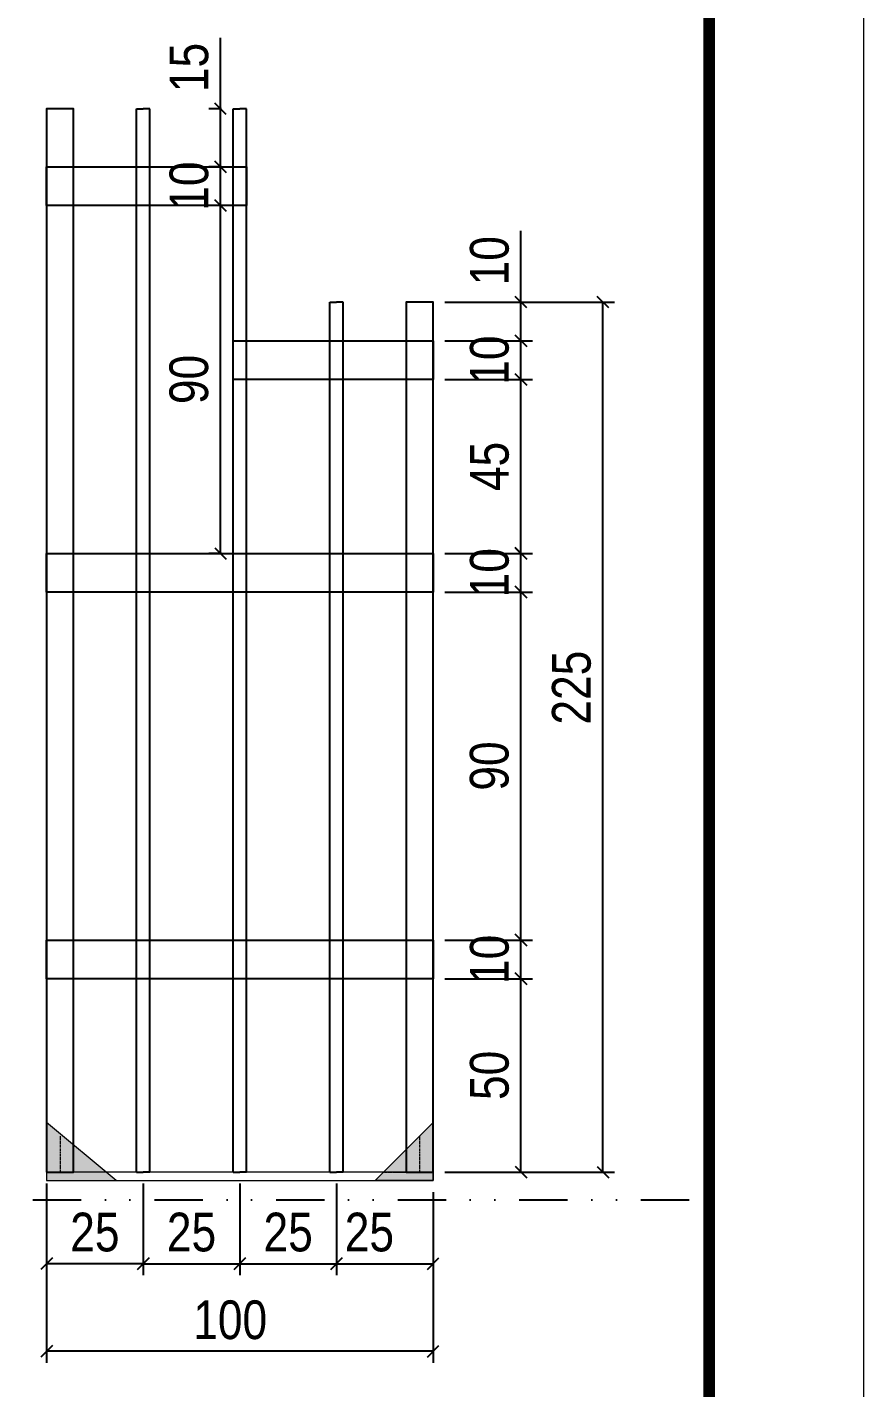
# Model space of a CAD drawing. Extents: x 14400 to 27878, y -21631 to 6985.
# Drawn here: x 20423.6 to 20640, y -13300.4 to -12948.5 of the extents above; entities that cross this region are included whole.
import ezdxf

# ---------------------------------------------------------------- set-up
doc = ezdxf.new("R2010")
doc.units = 0
for name, pattern in [('DASHED', [0.75, 0.5, -0.25]), ('DIVIDE2', [0.625, 0.25, -0.125, 0, -0.125, 0, -0.125]), ('HIDDEN', [0.375, 0.25, -0.125])]:
    doc.linetypes.add(name, pattern=pattern)
for name, color, linetype in [('COTA', 241, 'Continuous'), ('Nível', 160, 'Continuous'), ('SARR_2.2x10', 60, 'Continuous'), ('SARR_3.5x7', 81, 'Continuous'), ('SARR_7x7', 40, 'Continuous')]:
    doc.layers.add(name, color=color, linetype=linetype)
for name, color, linetype, lineweight in [('Folhas', 255, 'Continuous', 9), ('Madeira', 126, 'Continuous', 18), ('Sarr 2.2x7', 40, 'Continuous', 9), ('SARRAFO DE PRESSAO', 251, 'DASHED', 9)]:
    doc.layers.add(name, color=color, linetype=linetype, lineweight=lineweight)
doc.styles.add('COTA TECNICA', font='techl___.ttf', dxfattribs={"height": 10})
doc.dimstyles.new('PAINEL', dxfattribs={"dimtxt": 10, "dimasz": 3, "dimexe": 3, "dimexo": 3, "dimgap": 3, "dimtad": 1, "dimdec": 1, "dimzin": 12, "dimdsep": 46, "dimtxsty": 'COTA TECNICA', "dimblk1": 'OBLIQUE', "dimblk2": 'OBLIQUE', "dimsah": 1, "dimcen": 0.9, "dimclrd": 4, "dimclre": 4, "dimclrt": 240, "dimadec": 1, "dimazin": 3, "dimtfac": 1, "dimtdec": 1, "dimtmove": 0, "dimatfit": 3, "dimfxl": 1, "dimtolj": 1, "dimtzin": 12, "dimarcsym": 0})

# ---------------------------------------------------------------- blocks, each defined once
blk = doc.blocks.new('9999999999')
at = {"layer": 'Folhas'}
blk.add_lwpolyline([(98138.98, 34190.21), (99623.98, 34190.21), (99623.98, 35240.21), (98138.98, 35240.21)], close=True, dxfattribs=at)
at = {"layer": 'Folhas', "color": 30, "const_width": 3}
blk.add_lwpolyline([(98213.98, 34230.21), (99583.98, 34230.21), (99583.98, 35200.21), (98213.98, 35200.21)], close=True, dxfattribs=at)
blk = doc.blocks.new('_Oblique')
at = {"color": 0, "linetype": 'ByBlock', "lineweight": -2}
blk.add_line((-0.5, -0.5), (0.5, 0.5), dxfattribs=at)
blk = doc.blocks.new('*D3326')
at = {"layer": 'COTA', "color": 4, "lineweight": -2, "transparency": 16777216}
for p, q in [((20428.59, -13262.77), (20428.59, -13293.94)), ((20528.59, -13262.77), (20528.59, -13293.94)), ((20528.59, -13290.94), (20428.59, -13290.94))]:
    blk.add_line(p, q, dxfattribs=at)
at = {"layer": 'Defpoints', "color": 0, "transparency": 16777216}
for p in [(20428.59, -13259.77), (20528.59, -13259.77), (20428.59, -13290.94)]:
    blk.add_point(p, dxfattribs=at)
at = {"layer": 'COTA', "color": 4, "lineweight": -2, "transparency": 16777216, "xscale": 3, "yscale": 3, "zscale": 3, "rotation": 180}
blk.add_blockref('_Oblique', (20428.59, -13290.94), dxfattribs=at)
at = {"layer": 'COTA', "color": 4, "lineweight": -2, "transparency": 16777216, "xscale": 3, "yscale": 3, "zscale": 3}
blk.add_blockref('_Oblique', (20528.59, -13290.94), dxfattribs=at)
at = {"layer": 'COTA', "color": 240, "transparency": 16777216, "insert": (20476.09, -13282.84), "char_height": 10, "attachment_point": 5, "style": 'COTA TECNICA'}
blk.add_mtext('\\A1;100', dxfattribs=at)
blk = doc.blocks.new('*D3327')
at = {"layer": 'COTA', "color": 4, "lineweight": -2, "transparency": 16777216}
for p, q in [((20428.59, -13247.57), (20428.59, -13271.27)), ((20453.59, -13247.57), (20453.59, -13271.27)), ((20453.59, -13268.27), (20428.59, -13268.27))]:
    blk.add_line(p, q, dxfattribs=at)
at = {"layer": 'Defpoints', "color": 0, "transparency": 16777216}
for p in [(20428.59, -13244.57), (20453.59, -13244.57), (20428.59, -13268.27)]:
    blk.add_point(p, dxfattribs=at)
at = {"layer": 'COTA', "color": 4, "lineweight": -2, "transparency": 16777216, "xscale": 3, "yscale": 3, "zscale": 3, "rotation": 180}
blk.add_blockref('_Oblique', (20428.59, -13268.27), dxfattribs=at)
at = {"layer": 'COTA', "color": 4, "lineweight": -2, "transparency": 16777216, "xscale": 3, "yscale": 3, "zscale": 3}
blk.add_blockref('_Oblique', (20453.59, -13268.27), dxfattribs=at)
at = {"layer": 'COTA', "color": 240, "transparency": 16777216, "insert": (20441.09, -13260.16), "char_height": 10, "attachment_point": 5, "style": 'COTA TECNICA'}
blk.add_mtext('\\A1;25', dxfattribs=at)
blk = doc.blocks.new('*D3328')
at = {"layer": 'COTA', "color": 4, "lineweight": -2, "transparency": 16777216}
for p, q in [((20503.59, -13247.57), (20503.59, -13271.27)), ((20528.59, -13249.77), (20528.59, -13271.27)), ((20503.59, -13268.27), (20528.59, -13268.27))]:
    blk.add_line(p, q, dxfattribs=at)
at = {"layer": 'Defpoints', "color": 0, "transparency": 16777216}
for p in [(20503.59, -13244.57), (20528.59, -13246.77), (20528.59, -13268.27)]:
    blk.add_point(p, dxfattribs=at)
at = {"layer": 'COTA', "color": 4, "lineweight": -2, "transparency": 16777216, "xscale": 3, "yscale": 3, "zscale": 3, "rotation": 180}
blk.add_blockref('_Oblique', (20503.59, -13268.27), dxfattribs=at)
at = {"layer": 'COTA', "color": 4, "lineweight": -2, "transparency": 16777216, "xscale": 3, "yscale": 3, "zscale": 3}
blk.add_blockref('_Oblique', (20528.59, -13268.27), dxfattribs=at)
at = {"layer": 'COTA', "color": 240, "transparency": 16777216, "insert": (20512.09, -13260.16), "char_height": 10, "attachment_point": 5, "style": 'COTA TECNICA'}
blk.add_mtext('\\A1;25', dxfattribs=at)
blk = doc.blocks.new('*D3329')
at = {"layer": 'COTA', "color": 4, "lineweight": -2, "transparency": 16777216}
for p, q in [((20453.59, -13247.57), (20453.59, -13271.27)), ((20478.59, -13247.57), (20478.59, -13271.27)), ((20453.59, -13268.27), (20478.59, -13268.27))]:
    blk.add_line(p, q, dxfattribs=at)
at = {"layer": 'Defpoints', "color": 0, "transparency": 16777216}
for p in [(20453.59, -13244.57), (20478.59, -13244.57), (20478.59, -13268.27)]:
    blk.add_point(p, dxfattribs=at)
at = {"layer": 'COTA', "color": 4, "lineweight": -2, "transparency": 16777216, "xscale": 3, "yscale": 3, "zscale": 3, "rotation": 180}
blk.add_blockref('_Oblique', (20453.59, -13268.27), dxfattribs=at)
at = {"layer": 'COTA', "color": 4, "lineweight": -2, "transparency": 16777216, "xscale": 3, "yscale": 3, "zscale": 3}
blk.add_blockref('_Oblique', (20478.59, -13268.27), dxfattribs=at)
at = {"layer": 'COTA', "color": 240, "transparency": 16777216, "insert": (20466.09, -13260.16), "char_height": 10, "attachment_point": 5, "style": 'COTA TECNICA'}
blk.add_mtext('\\A1;25', dxfattribs=at)
blk = doc.blocks.new('*D3330')
at = {"layer": 'COTA', "color": 4, "lineweight": -2, "transparency": 16777216}
for p, q in [((20531.59, -13194.57), (20554.29, -13194.57)), ((20551.29, -13244.57), (20551.29, -13194.57)), ((20531.59, -13244.57), (20554.29, -13244.57))]:
    blk.add_line(p, q, dxfattribs=at)
at = {"layer": 'Defpoints', "color": 0, "transparency": 16777216}
for p in [(20528.59, -13194.57), (20551.29, -13194.57), (20528.59, -13244.57)]:
    blk.add_point(p, dxfattribs=at)
at = {"layer": 'COTA', "color": 4, "lineweight": -2, "transparency": 16777216, "xscale": 3, "yscale": 3, "zscale": 3}
for p, rotation in [((20551.29, -13194.57), 90), ((20551.29, -13244.57), 270)]:
    blk.add_blockref('_Oblique', p, dxfattribs=dict(at, rotation=rotation))
at = {"layer": 'COTA', "color": 240, "transparency": 16777216, "insert": (20543.18, -13219.57), "char_height": 10, "attachment_point": 5, "rotation": 90, "style": 'COTA TECNICA'}
blk.add_mtext('\\A1;50', dxfattribs=at)
blk = doc.blocks.new('*D3331')
at = {"layer": 'COTA', "color": 4, "lineweight": -2, "transparency": 16777216}
for p, q in [((20478.59, -13247.57), (20478.59, -13271.27)), ((20503.59, -13247.57), (20503.59, -13271.27)), ((20478.59, -13268.27), (20503.59, -13268.27))]:
    blk.add_line(p, q, dxfattribs=at)
at = {"layer": 'Defpoints', "color": 0, "transparency": 16777216}
for p in [(20478.59, -13244.57), (20503.59, -13244.57), (20503.59, -13268.27)]:
    blk.add_point(p, dxfattribs=at)
at = {"layer": 'COTA', "color": 4, "lineweight": -2, "transparency": 16777216, "xscale": 3, "yscale": 3, "zscale": 3, "rotation": 180}
blk.add_blockref('_Oblique', (20478.59, -13268.27), dxfattribs=at)
at = {"layer": 'COTA', "color": 4, "lineweight": -2, "transparency": 16777216, "xscale": 3, "yscale": 3, "zscale": 3}
blk.add_blockref('_Oblique', (20503.59, -13268.27), dxfattribs=at)
at = {"layer": 'COTA', "color": 240, "transparency": 16777216, "insert": (20491.09, -13260.16), "char_height": 10, "attachment_point": 5, "style": 'COTA TECNICA'}
blk.add_mtext('\\A1;25', dxfattribs=at)
blk = doc.blocks.new('*D3332')
at = {"layer": 'COTA', "color": 4, "lineweight": -2, "transparency": 16777216}
for p, q in [((20531.59, -13184.57), (20554.29, -13184.57)), ((20551.29, -13194.57), (20551.29, -13184.57)), ((20531.59, -13194.57), (20554.29, -13194.57))]:
    blk.add_line(p, q, dxfattribs=at)
at = {"layer": 'Defpoints', "color": 0, "transparency": 16777216}
for p in [(20528.59, -13184.57), (20551.29, -13184.57), (20528.59, -13194.57)]:
    blk.add_point(p, dxfattribs=at)
at = {"layer": 'COTA', "color": 4, "lineweight": -2, "transparency": 16777216, "xscale": 3, "yscale": 3, "zscale": 3}
for p, rotation in [((20551.29, -13184.57), 90), ((20551.29, -13194.57), 270)]:
    blk.add_blockref('_Oblique', p, dxfattribs=dict(at, rotation=rotation))
at = {"layer": 'COTA', "color": 240, "transparency": 16777216, "insert": (20543.18, -13189.57), "char_height": 10, "attachment_point": 5, "rotation": 90, "style": 'COTA TECNICA'}
blk.add_mtext('\\A1;10', dxfattribs=at)
blk = doc.blocks.new('*D3333')
at = {"layer": 'COTA', "color": 4, "lineweight": -2, "transparency": 16777216}
for p, q in [((20531.59, -13094.57), (20554.29, -13094.57)), ((20551.29, -13184.57), (20551.29, -13094.57)), ((20531.59, -13184.57), (20554.29, -13184.57))]:
    blk.add_line(p, q, dxfattribs=at)
at = {"layer": 'Defpoints', "color": 0, "transparency": 16777216}
for p in [(20528.59, -13094.57), (20551.29, -13094.57), (20528.59, -13184.57)]:
    blk.add_point(p, dxfattribs=at)
at = {"layer": 'COTA', "color": 4, "lineweight": -2, "transparency": 16777216, "xscale": 3, "yscale": 3, "zscale": 3}
for p, rotation in [((20551.29, -13094.57), 90), ((20551.29, -13184.57), 270)]:
    blk.add_blockref('_Oblique', p, dxfattribs=dict(at, rotation=rotation))
at = {"layer": 'COTA', "color": 240, "transparency": 16777216, "insert": (20543.15, -13139.57), "char_height": 10, "attachment_point": 5, "rotation": 90, "style": 'COTA TECNICA'}
blk.add_mtext('\\A1;90', dxfattribs=at)
blk = doc.blocks.new('*D3334')
at = {"layer": 'COTA', "color": 4, "lineweight": -2, "transparency": 16777216}
for p, q in [((20531.59, -13084.57), (20554.29, -13084.57)), ((20551.29, -13094.57), (20551.29, -13084.57)), ((20531.59, -13094.57), (20554.29, -13094.57))]:
    blk.add_line(p, q, dxfattribs=at)
at = {"layer": 'Defpoints', "color": 0, "transparency": 16777216}
for p in [(20528.59, -13084.57), (20551.29, -13084.57), (20528.59, -13094.57)]:
    blk.add_point(p, dxfattribs=at)
at = {"layer": 'COTA', "color": 4, "lineweight": -2, "transparency": 16777216, "xscale": 3, "yscale": 3, "zscale": 3}
for p, rotation in [((20551.29, -13084.57), 90), ((20551.29, -13094.57), 270)]:
    blk.add_blockref('_Oblique', p, dxfattribs=dict(at, rotation=rotation))
at = {"layer": 'COTA', "color": 240, "transparency": 16777216, "insert": (20543.18, -13089.57), "char_height": 10, "attachment_point": 5, "rotation": 90, "style": 'COTA TECNICA'}
blk.add_mtext('\\A1;10', dxfattribs=at)
blk = doc.blocks.new('*D3335')
at = {"layer": 'COTA', "color": 4, "lineweight": -2, "transparency": 16777216}
for p, q in [((20531.59, -13019.6), (20575.5, -13019.6)), ((20572.5, -13244.6), (20572.5, -13019.6)), ((20531.59, -13244.6), (20575.5, -13244.6))]:
    blk.add_line(p, q, dxfattribs=at)
at = {"layer": 'Defpoints', "color": 0, "transparency": 16777216}
for p in [(20528.59, -13019.6), (20572.5, -13019.6), (20528.59, -13244.6)]:
    blk.add_point(p, dxfattribs=at)
at = {"layer": 'COTA', "color": 4, "lineweight": -2, "transparency": 16777216, "xscale": 3, "yscale": 3, "zscale": 3}
for p, rotation in [((20572.5, -13019.6), 90), ((20572.5, -13244.6), 270)]:
    blk.add_blockref('_Oblique', p, dxfattribs=dict(at, rotation=rotation))
at = {"layer": 'COTA', "color": 240, "transparency": 16777216, "insert": (20564.39, -13119.3), "char_height": 10, "attachment_point": 5, "rotation": 90, "style": 'COTA TECNICA'}
blk.add_mtext('\\A1;225', dxfattribs=at)
blk = doc.blocks.new('*D3338')
at = {"layer": 'COTA', "color": 4, "lineweight": -2, "transparency": 16777216}
for p, q in [((20531.59, -13039.6), (20554.29, -13039.6)), ((20551.29, -13084.6), (20551.29, -13039.6)), ((20531.59, -13084.6), (20554.29, -13084.6))]:
    blk.add_line(p, q, dxfattribs=at)
at = {"layer": 'Defpoints', "color": 0, "transparency": 16777216}
for p in [(20528.59, -13039.6), (20551.29, -13039.6), (20528.59, -13084.6)]:
    blk.add_point(p, dxfattribs=at)
at = {"layer": 'COTA', "color": 4, "lineweight": -2, "transparency": 16777216, "xscale": 3, "yscale": 3, "zscale": 3}
for p, rotation in [((20551.29, -13039.6), 90), ((20551.29, -13084.6), 270)]:
    blk.add_blockref('_Oblique', p, dxfattribs=dict(at, rotation=rotation))
at = {"layer": 'COTA', "color": 240, "transparency": 16777216, "insert": (20543.18, -13062.1), "char_height": 10, "attachment_point": 5, "rotation": 90, "style": 'COTA TECNICA'}
blk.add_mtext('\\A1;45', dxfattribs=at)
blk = doc.blocks.new('*D3339')
at = {"layer": 'COTA', "color": 4, "lineweight": -2, "transparency": 16777216}
for p, q in [((20531.59, -13029.6), (20554.29, -13029.6)), ((20551.29, -13039.6), (20551.29, -13029.6)), ((20531.59, -13039.6), (20554.29, -13039.6))]:
    blk.add_line(p, q, dxfattribs=at)
at = {"layer": 'Defpoints', "color": 0, "transparency": 16777216}
for p in [(20528.59, -13029.6), (20551.29, -13029.6), (20528.59, -13039.6)]:
    blk.add_point(p, dxfattribs=at)
at = {"layer": 'COTA', "color": 4, "lineweight": -2, "transparency": 16777216, "xscale": 3, "yscale": 3, "zscale": 3}
for p, rotation in [((20551.29, -13029.6), 90), ((20551.29, -13039.6), 270)]:
    blk.add_blockref('_Oblique', p, dxfattribs=dict(at, rotation=rotation))
at = {"layer": 'COTA', "color": 240, "transparency": 16777216, "insert": (20543.18, -13034.6), "char_height": 10, "attachment_point": 5, "rotation": 90, "style": 'COTA TECNICA'}
blk.add_mtext('\\A1;10', dxfattribs=at)
blk = doc.blocks.new('*D3340')
at = {"layer": 'COTA', "color": 4, "lineweight": -2, "transparency": 16777216}
for p, q in [((20551.29, -13019.6), (20551.29, -13001.17)), ((20531.59, -13019.6), (20554.29, -13019.6)), ((20551.29, -13029.6), (20551.29, -13019.6)), ((20531.59, -13029.6), (20554.29, -13029.6))]:
    blk.add_line(p, q, dxfattribs=at)
at = {"layer": 'Defpoints', "color": 0, "transparency": 16777216}
for p in [(20528.59, -13019.6), (20551.29, -13019.6), (20528.59, -13029.6)]:
    blk.add_point(p, dxfattribs=at)
at = {"layer": 'COTA', "color": 4, "lineweight": -2, "transparency": 16777216, "xscale": 3, "yscale": 3, "zscale": 3}
for p, rotation in [((20551.29, -13019.6), 90), ((20551.29, -13029.6), 270)]:
    blk.add_blockref('_Oblique', p, dxfattribs=dict(at, rotation=rotation))
at = {"layer": 'COTA', "color": 240, "transparency": 16777216, "insert": (20543.18, -13008.89), "char_height": 10, "attachment_point": 5, "rotation": 90, "style": 'COTA TECNICA'}
blk.add_mtext('\\A1;10', dxfattribs=at)
blk = doc.blocks.new('*D3354')
at = {"layer": 'COTA', "color": 4, "lineweight": -2, "transparency": 16777216}
for p, q in [((20473.84, -12994.6), (20470.58, -12994.6)), ((20473.58, -13084.6), (20473.58, -12994.6)), ((20473.84, -13084.6), (20470.58, -13084.6))]:
    blk.add_line(p, q, dxfattribs=at)
at = {"layer": 'Defpoints', "color": 0, "transparency": 16777216}
for p in [(20473.58, -12994.6), (20476.84, -12994.6), (20476.84, -13084.6)]:
    blk.add_point(p, dxfattribs=at)
at = {"layer": 'COTA', "color": 4, "lineweight": -2, "transparency": 16777216, "xscale": 3, "yscale": 3, "zscale": 3}
for p, rotation in [((20473.58, -12994.6), 90), ((20473.58, -13084.6), 270)]:
    blk.add_blockref('_Oblique', p, dxfattribs=dict(at, rotation=rotation))
at = {"layer": 'COTA', "color": 240, "transparency": 16777216, "insert": (20465.45, -13039.6), "char_height": 10, "attachment_point": 5, "rotation": 90, "style": 'COTA TECNICA'}
blk.add_mtext('\\A1;90', dxfattribs=at)
blk = doc.blocks.new('*D3355')
at = {"layer": 'COTA', "color": 4, "lineweight": -2, "transparency": 16777216}
for p, q in [((20473.84, -12984.6), (20470.58, -12984.6)), ((20473.58, -12994.6), (20473.58, -12984.6)), ((20473.84, -12994.6), (20470.58, -12994.6))]:
    blk.add_line(p, q, dxfattribs=at)
at = {"layer": 'Defpoints', "color": 0, "transparency": 16777216}
for p in [(20473.58, -12984.6), (20476.84, -12984.6), (20476.84, -12994.6)]:
    blk.add_point(p, dxfattribs=at)
at = {"layer": 'COTA', "color": 4, "lineweight": -2, "transparency": 16777216, "xscale": 3, "yscale": 3, "zscale": 3}
for p, rotation in [((20473.58, -12984.6), 90), ((20473.58, -12994.6), 270)]:
    blk.add_blockref('_Oblique', p, dxfattribs=dict(at, rotation=rotation))
at = {"layer": 'COTA', "color": 240, "transparency": 16777216, "insert": (20465.48, -12989.6), "char_height": 10, "attachment_point": 5, "rotation": 90, "style": 'COTA TECNICA'}
blk.add_mtext('\\A1;10', dxfattribs=at)
blk = doc.blocks.new('*D3356')
at = {"layer": 'COTA', "color": 4, "lineweight": -2, "transparency": 16777216}
for p, q in [((20473.58, -12969.6), (20473.58, -12951.23)), ((20473.84, -12969.6), (20470.58, -12969.6)), ((20473.58, -12984.6), (20473.58, -12969.6)), ((20473.84, -12984.6), (20470.58, -12984.6))]:
    blk.add_line(p, q, dxfattribs=at)
at = {"layer": 'Defpoints', "color": 0, "transparency": 16777216}
for p in [(20473.58, -12969.6), (20476.84, -12969.6), (20476.84, -12984.6)]:
    blk.add_point(p, dxfattribs=at)
at = {"layer": 'COTA', "color": 4, "lineweight": -2, "transparency": 16777216, "xscale": 3, "yscale": 3, "zscale": 3}
for p, rotation in [((20473.58, -12969.6), 90), ((20473.58, -12984.6), 270)]:
    blk.add_blockref('_Oblique', p, dxfattribs=dict(at, rotation=rotation))
at = {"layer": 'COTA', "color": 240, "transparency": 16777216, "insert": (20465.47, -12958.92), "char_height": 10, "attachment_point": 5, "rotation": 90, "style": 'COTA TECNICA'}
blk.add_mtext('\\A1;15', dxfattribs=at)

msp = doc.modelspace()

# ---------------------------------------------------------------- hatches: boundary and pattern name
at = {"layer": 'Madeira'}
h = msp.add_hatch(color=252, dxfattribs=at)
h.dxf.hatch_style = 2
h.paths.add_polyline_path([(20428.59, -13231.77), (20428.59, -13246.77), (20446.59, -13246.77)])
h = msp.add_hatch(color=252, dxfattribs=at)
h.dxf.hatch_style = 2
h.paths.add_polyline_path([(20528.59, -13231.77), (20528.59, -13246.77), (20513.59, -13246.77)])

# ---------------------------------------------------------------- linework, layer by layer
at = {"layer": 'Madeira', "color": 1, "linetype": 'HIDDEN'}
for p, q in [((20432.09, -13235.27), (20432.09, -13244.57)), ((20432.09, -13235.27), (20432.09, -13244.57)), ((20525.09, -13235.27), (20525.09, -13244.57)), ((20525.09, -13235.27), (20525.09, -13244.57)), ((20435.59, -13238.77), (20435.59, -13244.57)), ((20438.42, -13244.57), (20428.59, -13244.57)), ((20438.42, -13244.57), (20428.59, -13244.57)), ((20444.39, -13244.57), (20428.59, -13244.57)), ((20515.79, -13244.57), (20528.59, -13244.57)), ((20518.75, -13244.57), (20528.59, -13244.57)), ((20518.75, -13244.57), (20528.59, -13244.57))]:
    msp.add_line(p, q, dxfattribs=at)
at = {"layer": 'Madeira'}
msp.add_line((20428.59, -13244.57), (20428.59, -13246.77), dxfattribs=at)
msp.add_line((20428.59, -13244.57), (20428.59, -13246.77), dxfattribs=at)
msp.add_line((20428.59, -13244.57), (20428.59, -13246.77), dxfattribs=at)
at = {"layer": 'Madeira', "color": 0}
for points in [[(20428.59, -13231.77), (20428.59, -13246.77), (20446.59, -13246.77), (20428.59, -13231.77)], [(20528.59, -13231.77), (20528.59, -13246.77), (20513.59, -13246.77), (20528.59, -13231.77)]]:
    msp.add_lwpolyline(points, dxfattribs=at)
at = {"layer": 'Nível', "color": 4, "linetype": 'DIVIDE2', "ltscale": 50}
msp.add_line((19229.97, -13251.77), (20599.97, -13251.77), dxfattribs=at)
at = {"layer": 'Sarr 2.2x7'}
msp.add_lwpolyline([(20528.59, -13244.57), (20428.59, -13244.57), (20428.59, -13246.77), (20528.59, -13246.77)], close=True, dxfattribs=at)
at = {"layer": 'SARR_2.2x10'}
for points in [[(20428.59, -12984.6), (20480.34, -12984.6), (20480.34, -12994.6), (20428.59, -12994.6)], [(20476.84, -13029.6), (20528.59, -13029.6), (20528.59, -13039.6), (20476.84, -13039.6)], [(20428.59, -13084.6), (20528.59, -13084.6), (20528.59, -13094.6), (20428.59, -13094.6)], [(20428.59, -13184.6), (20528.59, -13184.6), (20528.59, -13194.6), (20428.59, -13194.6)]]:
    msp.add_lwpolyline(points, close=True, dxfattribs=at)
at = {"layer": 'SARR_3.5x7'}
for p, q in [((20451.84, -13244.57), (20451.84, -12969.6)), ((20451.84, -12969.6), (20453.59, -12969.6)), ((20455.34, -12969.6), (20453.59, -12969.6)), ((20455.34, -13244.57), (20455.34, -12969.6)), ((20476.84, -13244.57), (20476.84, -12969.6)), ((20476.84, -12969.6), (20478.59, -12969.6)), ((20480.34, -12969.6), (20478.59, -12969.6)), ((20480.34, -13244.57), (20480.34, -12969.6)), ((20501.84, -13244.57), (20501.84, -13019.6)), ((20501.84, -13019.6), (20503.59, -13019.6)), ((20505.34, -13019.6), (20503.59, -13019.6)), ((20505.34, -13244.57), (20505.34, -13019.6)), ((20451.84, -13244.57), (20453.59, -13244.57)), ((20455.34, -13244.57), (20453.59, -13244.57)), ((20476.84, -13244.57), (20478.59, -13244.57)), ((20480.34, -13244.57), (20478.59, -13244.57)), ((20501.84, -13244.57), (20503.59, -13244.57)), ((20505.34, -13244.57), (20503.59, -13244.57))]:
    msp.add_line(p, q, dxfattribs=at)
at = {"layer": 'SARR_7x7'}
for points in [[(20428.59, -13244.57), (20435.59, -13244.57), (20435.59, -12969.6), (20428.59, -12969.6)], [(20521.59, -13244.57), (20528.59, -13244.57), (20528.59, -13019.6), (20521.59, -13019.6)]]:
    msp.add_lwpolyline(points, close=True, dxfattribs=at)

# ---------------------------------------------------------------- block references
at = {"layer": 'SARRAFO DE PRESSAO', "color": 6, "linetype": 'ByBlock'}
msp.add_blockref('9999999999', (-78984.01, -47781.25), dxfattribs=at)

# ---------------------------------------------------------------- dimensions: what is measured, and where the dimension line sits
at = {"layer": 'COTA'}
for base, p1, p2, picture, middle in [((20473.58, -12969.6), (20476.84, -12984.6), (20476.84, -12969.6), '*D3356', (20465.47, -12958.92)), ((20473.58, -12994.6), (20476.84, -13084.6), (20476.84, -12994.6), '*D3354', (20465.45, -13039.6)), ((20551.29, -13019.6), (20528.59, -13029.6), (20528.59, -13019.6), '*D3340', (20543.18, -13008.89)), ((20551.29, -13039.6), (20528.59, -13084.6), (20528.59, -13039.6), '*D3338', (20543.18, -13062.1))]:
    dim = msp.add_linear_dim(base=base, p1=p1, p2=p2, angle=90, dimstyle='PAINEL', dxfattribs=at)
    dim.commit()
    dim.dimension.update_dxf_attribs({"geometry": picture, "text_midpoint": middle})
for base, p1, p2, picture, middle in [((20473.58, -12984.6), (20476.84, -12994.6), (20476.84, -12984.6), '*D3355', (20473.58, -12989.6)), ((20551.29, -13029.6), (20528.59, -13039.6), (20528.59, -13029.6), '*D3339', (20551.29, -13034.6))]:
    dim = msp.add_linear_dim(base=base, p1=p1, p2=p2, angle=90, dimstyle='PAINEL', dxfattribs=at)
    dim.commit()
    dim.dimension.update_dxf_attribs({"geometry": picture, "text_midpoint": middle, "dimtype": 160})
for base, p1, p2, angle, picture, middle in [((20572.5, -13019.6), (20528.59, -13244.6), (20528.59, -13019.6), 90, '*D3335', (20572.5, -13119.3)), ((20551.29, -13084.57), (20528.59, -13094.57), (20528.59, -13084.57), 90, '*D3334', (20551.29, -13089.57)), ((20551.29, -13184.57), (20528.59, -13194.57), (20528.59, -13184.57), 90, '*D3332', (20551.29, -13189.57)), ((20428.59, -13290.94), (20528.59, -13259.77), (20428.59, -13259.77), 180, '*D3326', (20476.09, -13290.94))]:
    dim = msp.add_linear_dim(base=base, p1=p1, p2=p2, angle=angle, dimstyle='PAINEL', override={"dimtmove": 1}, dxfattribs=at)
    dim.commit()
    dim.dimension.update_dxf_attribs({"geometry": picture, "text_midpoint": middle, "dimtype": 160})
for base, p1, p2, angle, picture, middle in [((20551.29, -13094.57), (20528.59, -13184.57), (20528.59, -13094.57), 90, '*D3333', (20543.15, -13139.57)), ((20551.29, -13194.57), (20528.59, -13244.57), (20528.59, -13194.57), 90, '*D3330', (20543.18, -13219.57)), ((20428.59, -13268.27), (20453.59, -13244.57), (20428.59, -13244.57), 180, '*D3327', (20441.09, -13260.16))]:
    dim = msp.add_linear_dim(base=base, p1=p1, p2=p2, angle=angle, dimstyle='PAINEL', override={"dimtmove": 1}, dxfattribs=at)
    dim.commit()
    dim.dimension.update_dxf_attribs({"geometry": picture, "text_midpoint": middle})
for base, p1, p2, picture, middle in [((20478.59, -13268.27), (20453.59, -13244.57), (20478.59, -13244.57), '*D3329', (20466.09, -13260.16)), ((20503.59, -13268.27), (20478.59, -13244.57), (20503.59, -13244.57), '*D3331', (20491.09, -13260.16))]:
    dim = msp.add_linear_dim(base=base, p1=p1, p2=p2, dimstyle='PAINEL', override={"dimtmove": 1}, dxfattribs=at)
    dim.commit()
    dim.dimension.update_dxf_attribs({"geometry": picture, "text_midpoint": middle})
dim = msp.add_linear_dim(base=(20528.59, -13268.27), p1=(20503.59, -13244.57), p2=(20528.59, -13246.77), dimstyle='PAINEL', override={"dimtmove": 1}, dxfattribs=at)
dim.commit()
dim.dimension.update_dxf_attribs({"geometry": '*D3328', "text_midpoint": (20512.09, -13268.27), "dimtype": 160})

doc.saveas('drawing.dxf')
